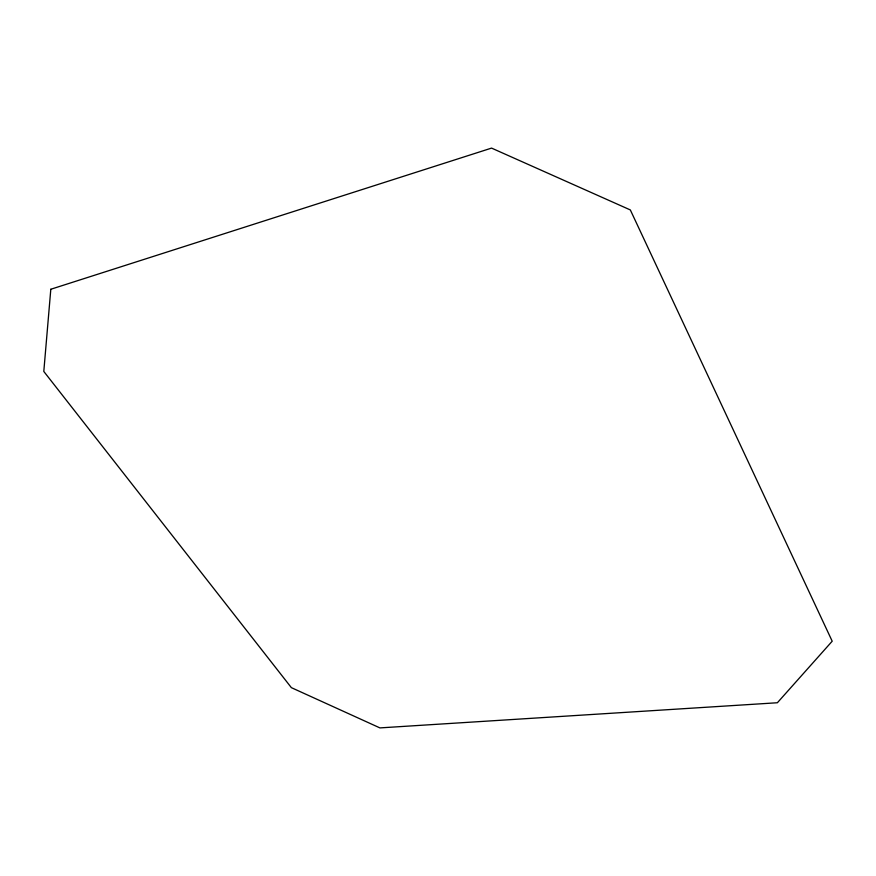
<?xml version="1.0" encoding="UTF-8"?>
<svg xmlns="http://www.w3.org/2000/svg" width="876" height="876" viewBox="0 0 876 876"><rect width="100%" height="100%" fill="white"/><g stroke="black" fill="none" stroke-linecap="round" stroke-linejoin="round"><path stroke-width="1.31" d="M50.808 289.255L43.8 371.446L291.369 687.649L379.91 727.901L777.373 702.749L832.2 641.21L630.326 209.933L491.567 148.099L50.808 289.255"/></g></svg>
